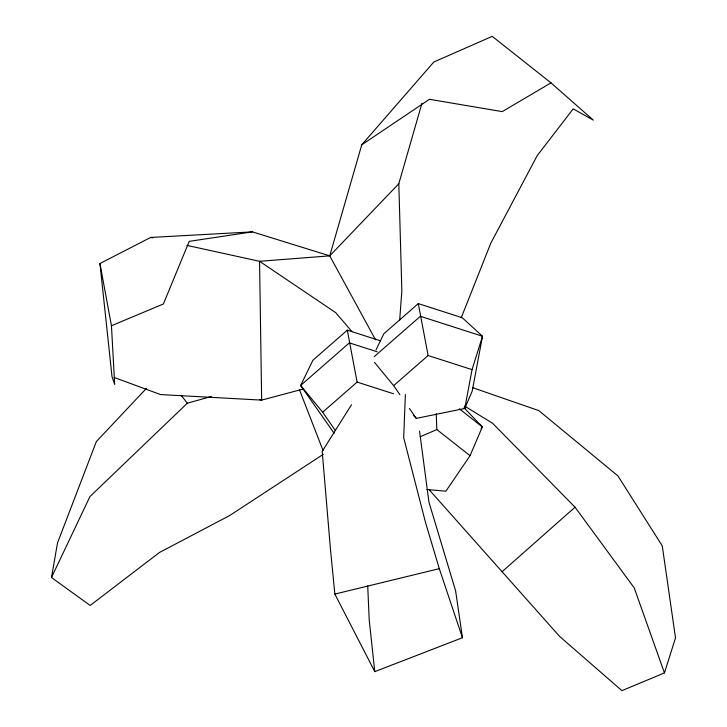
<?xml version="1.0" encoding="UTF-8"?>
<svg xmlns="http://www.w3.org/2000/svg" width="727" height="727" viewBox="0 0 727 727"><rect width="100%" height="100%" fill="white"/><g stroke="black" fill="none" stroke-linecap="round" stroke-linejoin="round"><path stroke-width="1.09" d="M405.366 394.616L403.685 437.681L425.504 522.459L439.29 568.668L462.445 637.733L374.778 671.639L334.856 594.077L330.449 549.158L322.206 451.367L351.505 404.721M399.677 320.134L401.858 290.882L398.814 183.722L421.933 103.316M323.324 454.302L229.541 515.616L159.458 552.484L90.157 605.455L51.49 577.529L57.533 542.887L96.328 441.598L146.354 388.454M413.327 415.281L416.298 418.388L464.753 408.483L472.05 369.634L482.501 336.256L462.236 317.717L418.298 303.604L383.847 333.738L376.032 349.851M375.559 339.836L329.74 255.859L361.755 144.8L433.81 62.022L492.224 36.35L550.993 82.869L593.323 120.128L573.194 108.85L537.189 155.651L490.78 243.218L461.172 317.917M429.03 489.58L559.617 636.425L621.921 690.65L664.451 672.911L675.51 637.888L662.27 545.895L617.941 475.912L538.834 410.61L472.486 387.636M426.858 489.535L445.887 491.188L470.042 455.693L482.328 426.922L464.044 407.765M464.753 408.483L472.177 391.208L482.501 336.256L420.36 316.3L374.196 356.666M51.49 577.529L89.921 496.605L187.302 403.212L211.312 396.497M481.065 428.776L482.328 426.922L459.291 408.792M186.939 245.399L259.557 261.293L329.74 255.859L398.814 183.722M502.021 571.785L575.039 507.192L492.606 423.278L464.571 406.066M380.53 340.836L347.306 330.167L312.855 360.292L300.642 385.474L334.156 433.319M335.238 430.393L322.661 412.209L357.111 382.075L393.552 393.78M399.941 394.743L393.652 385.655L428.112 355.521L472.05 369.634M361.755 144.8L429.448 99.299L502.221 111.622L550.993 82.869M99.953 263.519L111.449 325.751L114.702 384.483L112.003 376.659L99.953 263.519L150.625 237.447L252.423 231.868L329.74 255.859M420.206 436.763L436.827 429.557L470.042 455.693M111.449 325.751L163.384 303.986L189.22 241.355L252.423 231.868M303.095 389.09L261.656 400.114L160.54 394.57L114.121 377.44M334.856 594.077L439.29 568.668M150.625 237.447L152.834 237.929M259.475 399.477L261.656 400.114L259.557 261.293L335.756 312.683L351.859 331.521M377.222 351.804L349.369 342.862L300.642 385.474L322.661 412.209M374.478 362.364L393.652 385.655M181.105 395.234L187.302 403.212M575.039 507.192L634.217 587.889L664.451 672.911M409.383 408.383L416.298 418.388M299.306 389.39L323.042 450.522M428.112 355.521L418.298 303.604M357.111 382.075L347.306 330.167M462.445 637.733L455.629 590.878L428.93 502.075L419.552 431.147M374.778 671.639L369.216 619.913L367.708 585.917M436.245 413.727L436.827 429.557"/></g></svg>
